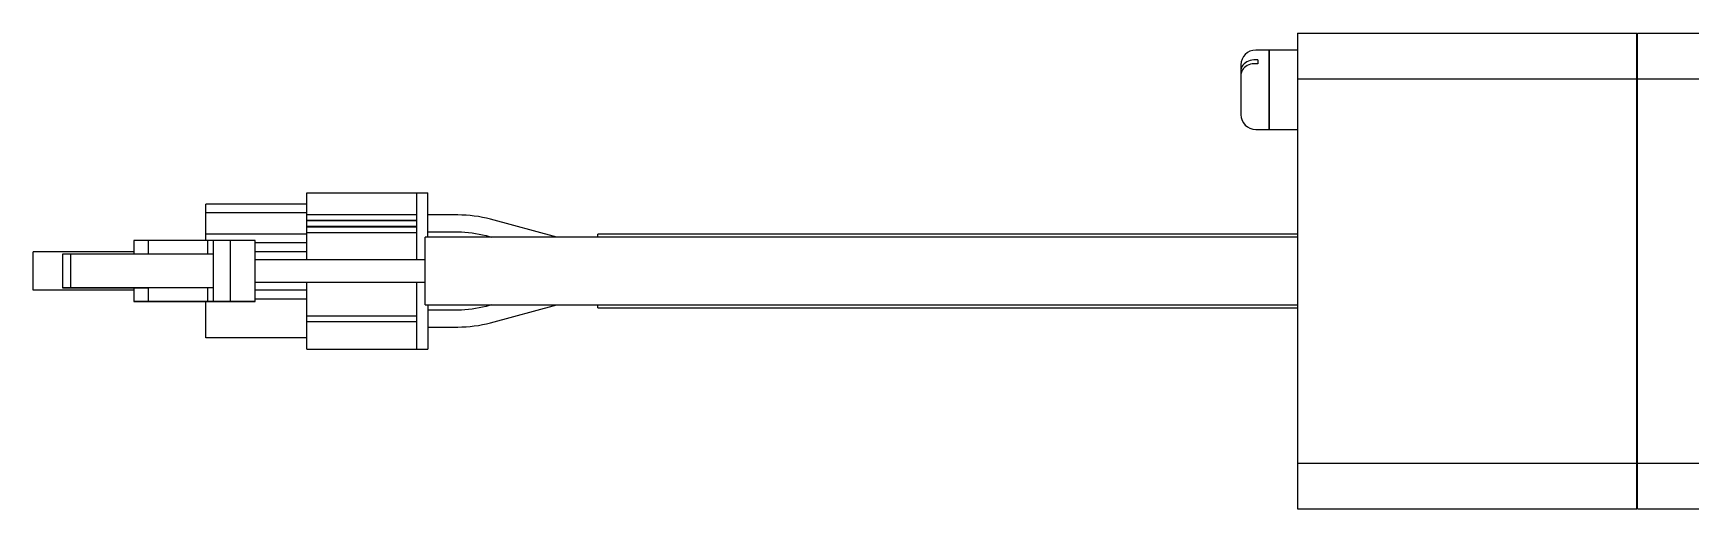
# Model space of a CAD drawing. Extents: x 0 to 1550, y -8 to 1198.
# Drawn here: x 432.9 to 579.2, y 10 to 52 of the extents above; entities that cross this region are included whole.
import ezdxf

# ---------------------------------------------------------------- set-up
doc = ezdxf.new("R2010")
doc.units = 0
doc.header["$LTSCALE"] = 0.5
doc.layers.add('MSM_CONTINUOUS', color=7, linetype='CONTINUOUS')

msp = doc.modelspace()

# ---------------------------------------------------------------- linework, layer by layer
at = {"layer": 'MSM_CONTINUOUS'}
for p, q in [((544.54, 52), (574.49, 52)), ((544.54, 52), (544.54, 10)), ((574.49, 10), (574.49, 52)), ((574.49, 51.95), (574.54, 51.95)), ((574.54, 10), (574.54, 52)), ((574.54, 52), (586.79, 52)), ((541.99, 50.5), (540.84, 50.5)), ((541.99, 50.5), (541.99, 43.5)), ((542.04, 50.45), (541.99, 50.45)), ((542.04, 50.5), (542.04, 43.5)), ((544.54, 50.5), (542.04, 50.5)), ((539.54, 49.2), (539.54, 44.8)), ((541.04, 49.65), (540.84, 49.65)), ((541.04, 49.29), (540.84, 49.29)), ((541.04, 49.65), (541.04, 49.29)), ((544.54, 47.97), (574.49, 47.97)), ((574.49, 47.71), (574.54, 47.71)), ((574.54, 47.97), (586.79, 47.97)), ((540.84, 43.5), (541.99, 43.5)), ((541.99, 43.55), (542.04, 43.55)), ((542.04, 43.5), (544.54, 43.5)), ((457.09, 36.9), (448.19, 36.9)), ((448.19, 33.7), (448.19, 36.9)), ((457.09, 37.9), (467.79, 37.9)), ((457.09, 32), (457.09, 37.9)), ((466.79, 32), (466.79, 37.9)), ((467.79, 34), (467.79, 37.9)), ((457.09, 36.15), (448.19, 36.15)), ((457.09, 36), (466.79, 36)), ((457.09, 35.5), (466.79, 35.5)), ((457.09, 35.45), (466.79, 35.45)), ((470.42, 35.95), (467.79, 35.95)), ((479.16, 34), (473.31, 35.57)), ((441.84, 33.7), (441.84, 32.5)), ((442.79, 33.7), (441.84, 33.7)), ((443.09, 33.7), (442.79, 33.7)), ((443.09, 33.7), (443.09, 32.5)), ((448.34, 33.7), (443.09, 33.7)), ((457.09, 34.25), (448.19, 34.25)), ((448.34, 33.7), (448.34, 32.5)), ((448.84, 33.7), (448.34, 33.7)), ((450.34, 33.7), (448.84, 33.7)), ((448.84, 33.7), (448.84, 28.3)), ((450.34, 33.7), (450.34, 28.3)), ((452.54, 33.7), (450.34, 33.7)), ((452.54, 28.3), (452.54, 33.7)), ((457.09, 34.95), (466.79, 34.95)), ((457.09, 34.9), (466.79, 34.9)), ((457.09, 34.4), (466.79, 34.4)), ((467.54, 28), (467.54, 34)), ((544.54, 34), (467.54, 34)), ((467.79, 34.45), (470.42, 34.45)), ((472.92, 34.12), (473.37, 34)), ((482.79, 34), (482.79, 34.25)), ((544.54, 34.25), (482.79, 34.25)), ((432.94, 29.3), (432.94, 32.7)), ((441.84, 32.7), (432.94, 32.7)), ((436.24, 32.5), (435.54, 32.5)), ((435.54, 32.5), (435.54, 29.5)), ((436.24, 32.5), (436.24, 29.5)), ((448.84, 32.5), (436.24, 32.5)), ((457.09, 33.5), (452.54, 33.5)), ((457.09, 32.7), (452.54, 32.7)), ((459.9, 32), (452.54, 32)), ((461.16, 32), (459.9, 32)), ((467.54, 32), (461.16, 32)), ((441.84, 29.3), (432.94, 29.3)), ((441.84, 29.3), (432.94, 29.3)), ((441.84, 29.3), (432.94, 29.3)), ((435.54, 29.5), (437.04, 29.5)), ((436.24, 29.5), (435.54, 29.5)), ((448.84, 29.5), (436.24, 29.5)), ((437.04, 29.5), (438.54, 29.5)), ((438.41, 29.5), (443.09, 29.5)), ((438.54, 29.5), (438.41, 29.5)), ((441.84, 29.5), (441.84, 28.3)), ((442.79, 29.5), (443.09, 29.5)), ((448.34, 29.5), (443.09, 29.5)), ((443.09, 29.5), (443.09, 28.3)), ((448.84, 29.5), (448.34, 29.5)), ((448.34, 29.5), (448.34, 28.3)), ((452.54, 30), (459.9, 30)), ((452.54, 30), (460.45, 30)), ((457.09, 29.3), (452.54, 29.3)), ((457.09, 24.1), (457.09, 30)), ((459.9, 30), (461.16, 30)), ((460.45, 30), (460.64, 30)), ((460.64, 30), (467.54, 30)), ((461.16, 30), (467.54, 30)), ((466.79, 24.1), (466.79, 30)), ((442.79, 28.3), (441.84, 28.3)), ((441.84, 28.3), (451.54, 28.3)), ((443.09, 28.3), (442.79, 28.3)), ((448.34, 28.3), (443.09, 28.3)), ((444.59, 28.3), (444.78, 28.3)), ((444.89, 28.3), (444.59, 28.3)), ((444.78, 28.3), (450.34, 28.3)), ((452.54, 28.3), (444.89, 28.3)), ((448.19, 25.1), (448.19, 28.3)), ((448.84, 28.3), (448.34, 28.3)), ((450.34, 28.3), (448.84, 28.3)), ((451.54, 28.3), (452.54, 28.3)), ((457.09, 28.5), (452.54, 28.5)), ((467.54, 28), (544.54, 28)), ((467.79, 28), (467.79, 24.1)), ((473.37, 28), (472.91, 27.88)), ((473.3, 26.43), (479.16, 28)), ((482.79, 27.75), (482.79, 28)), ((457.09, 27.05), (466.79, 27.05)), ((457.09, 26.55), (466.79, 26.55)), ((470.43, 27.55), (467.79, 27.55)), ((482.79, 27.75), (544.54, 27.75)), ((457.09, 25.1), (448.19, 25.1)), ((467.79, 26.05), (470.43, 26.05)), ((457.09, 24.1), (467.79, 24.1)), ((544.54, 14.03), (574.49, 14.03)), ((574.49, 14.29), (574.54, 14.29)), ((574.54, 14.03), (586.79, 14.03)), ((544.54, 10), (574.49, 10)), ((574.49, 10.05), (574.54, 10.05)), ((574.54, 10), (586.79, 10))]:
    msp.add_line(p, q, dxfattribs=at)
for centre, radius, start, end in [((540.84, 49.2), 1.3, 90, 180), ((540.29, 48.7), 0.751, 141.1045, 178.2319), ((540.3, 48.35), 0.754, 138.1061, 174.1834), ((540.76, 48.24), 1.41, 87.1822, 138.6257), ((540.75, 47.91), 1.39, 86.96, 137.1801), ((540.84, 44.8), 1.3, 180, 270), ((470.42, 24.8), 11.15, 75.0015, 90.0068), ((470.42, 37.2), 11.15, 269.9911, 285.0006)]:
    msp.add_arc(centre, radius, start, end, dxfattribs=at)
at = {"layer": 'MSM_CONTINUOUS', "extrusion": (0, 0, -1)}
for centre, start, end in [((-470.42, 24.8), 89.9899, 104.9986), ((-470.42, 37.2), 255.0035, 270.008)]:
    msp.add_arc(centre, 9.65, start, end, dxfattribs=at)

doc.saveas('drawing.dxf')
